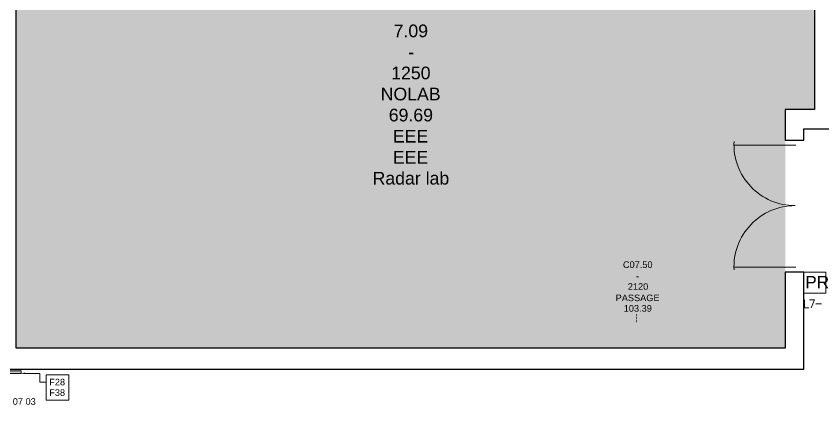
# Model space of a CAD drawing. Header units: millimetres. Extents: x -59 to 47, y 152 to 919.
# Drawn here: x -25.49 to -15.49, y 569.21 to 574.03 of the extents above; entities that cross this region are included whole.
import ezdxf

# ---------------------------------------------------------------- set-up
doc = ezdxf.new("R2010")
doc.units = ezdxf.units.MM
doc.layers.add('PDF_014407$_ps_FIRE_ALARM', color=7, linetype='Continuous', true_color=0x37dd00)
doc.layers.add('PDF_014407$HL-TMP', color=7, linetype='Continuous', true_color=0x800000)
for name, color, linetype in [('PDF_014407$_ps_TEXTBOLD$FIRE', 2, 'Continuous'), ('PDF_014407$DR', 7, 'Continuous'), ('PDF_014407$FI-DSG', 7, 'Continuous'), ('PDF_014407$WA-EXT', 7, 'Continuous'), ('PDF_Text', 7, 'Continuous')]:
    doc.layers.add(name, color=color, linetype=linetype)
doc.styles.add('PDF ArialMT', font='arial.ttf')

msp = doc.modelspace()

# ---------------------------------------------------------------- linework, layer by layer
at = {"layer": 'PDF_014407$_ps_FIRE_ALARM', "lineweight": 0}
msp.add_lwpolyline([(-15.4587, 570.5989), (-15.4587, 570.8599), (-15.7297, 570.8599), (-15.7297, 570.5989)], close=True, dxfattribs=at)
at = {"layer": 'PDF_014407$_ps_TEXTBOLD$FIRE', "lineweight": 20}
for points in [[(-15.7197, 570.5186), (-15.7197, 570.4182), (-15.6695, 570.4182)], [(-15.6394, 570.4182), (-15.5992, 570.5186), (-15.6595, 570.5186)], [(-15.5792, 570.4684), (-15.5089, 570.4684)]]:
    msp.add_lwpolyline(points, dxfattribs=at)
at = {"layer": 'PDF_014407$DR', "lineweight": 0}
msp.add_lwpolyline([(-16.5945, 572.4817, 0.429403), (-15.8374, 571.6848, 0.429403), (-16.5944, 570.8876)], format="xyb", dxfattribs=at)
for points in [[(-15.8301, 572.436), (-16.5931, 572.436), (-15.8301, 572.436)], [(-15.8301, 570.9201), (-16.5931, 570.9201), (-15.8301, 570.9201)]]:
    msp.add_lwpolyline(points, dxfattribs=at)
at = {"layer": 'PDF_014407$FI-DSG', "lineweight": 9}
for points in [[(-25.7281, 569.6051), (-25.427, 569.6051), (-25.427, 569.6352), (-25.7281, 569.6352)], [(-25.1158, 569.585), (-24.8347, 569.585), (-24.8347, 569.2738), (-25.1158, 569.2738)]]:
    msp.add_lwpolyline(points, close=True, dxfattribs=at)
msp.add_lwpolyline([(-25.3768, 569.6051), (-25.1961, 569.6051), (-25.1961, 569.4947), (-25.1158, 569.4947)], dxfattribs=at)
at = {"layer": 'PDF_014407$FI-DSG', "transparency": 33554559}
for points in [[(-25.427, 569.6352), (-25.7281, 569.6352), (-25.427, 569.6051)], [(-25.7281, 569.6352), (-25.427, 569.6051), (-25.7281, 569.6051)], [(-25.3768, 569.595), (-25.427, 569.6051), (-25.3768, 569.6151)]]:
    msp.add_solid(points, dxfattribs=at)
at = {"layer": 'PDF_014407$HL-TMP', "transparency": 33554559}
for points in [[(-15.5992, 575.8792), (-25.4872, 575.8792), (-15.5992, 572.8776)], [(-25.4872, 575.8792), (-15.5992, 572.8776), (-25.4872, 572.8776)], [(-15.9606, 572.8776), (-25.4872, 572.8776), (-15.9606, 569.9163)], [(-25.4872, 572.8776), (-15.9606, 569.9163), (-25.4872, 569.9163)]]:
    msp.add_solid(points, dxfattribs=at)
at = {"layer": 'PDF_014407$WA-EXT', "lineweight": 25}
for points in [[(-25.7281, 576.6722), (-25.4872, 576.6722), (-25.4872, 577.2444), (-15.5992, 577.2444), (-15.5992, 572.8776), (-15.9606, 572.8776), (-15.9606, 572.4962), (-15.7297, 572.4962), (-15.7297, 572.6367), (-15.1776, 572.6367)], [(-25.959, 569.6553), (-15.7297, 569.6553), (-15.7297, 570.8599), (-15.9606, 570.8599), (-15.9606, 569.9163), (-25.4872, 569.9163), (-25.4872, 575.8491), (-25.7281, 575.8491)]]:
    msp.add_lwpolyline(points, dxfattribs=at)

# ---------------------------------------------------------------- texts
at = {"layer": 'PDF_Text', "attachment_point": 4, "style": 'PDF ArialMT'}
for s, insert, char_height in [('7.09', (-20.8118, 573.8507), 0.15688), ('-', (-20.6311, 573.5897), 0.1569), ('1250', (-20.842, 573.3287), 0.15688), ('NOLAB', (-20.9725, 573.0677), 0.15688), ('69.69', (-20.8721, 572.8067), 0.15688), ('EEE', (-20.8219, 572.5457), 0.15688), ('EEE', (-20.8219, 572.2847), 0.15688), ('Radar lab', (-21.0728, 572.0237), 0.15688), ('C07.50', (-17.9708, 570.9522), 0.0815), ('-', (-17.8102, 570.8117), 0.0815), ('2120', (-17.9106, 570.6812), 0.0815), ('PASSAGE', (-18.0612, 570.5406), 0.0815), ('103.39', (-17.9608, 570.4101), 0.0815), ('F28', (-25.0784, 569.4966), 0.0815), ('F38', (-25.0784, 569.3661), 0.0815), ('MEO 07 03', (-25.8213, 569.2556), 0.0815)]:
    msp.add_mtext(s, dxfattribs=dict(at, insert=insert, char_height=char_height))
at = {"layer": 'PDF_Text', "color": 2, "insert": (-15.7121, 570.7366), "char_height": 0.15281, "attachment_point": 4, "style": 'PDF ArialMT'}
msp.add_mtext('PR', dxfattribs=at)
at = {"layer": 'PDF_Text', "insert": (-17.7913, 570.3468), "char_height": 0.0815, "attachment_point": 4, "rotation": 270, "style": 'PDF ArialMT'}
msp.add_mtext('---', dxfattribs=at)

doc.saveas('drawing.dxf')
